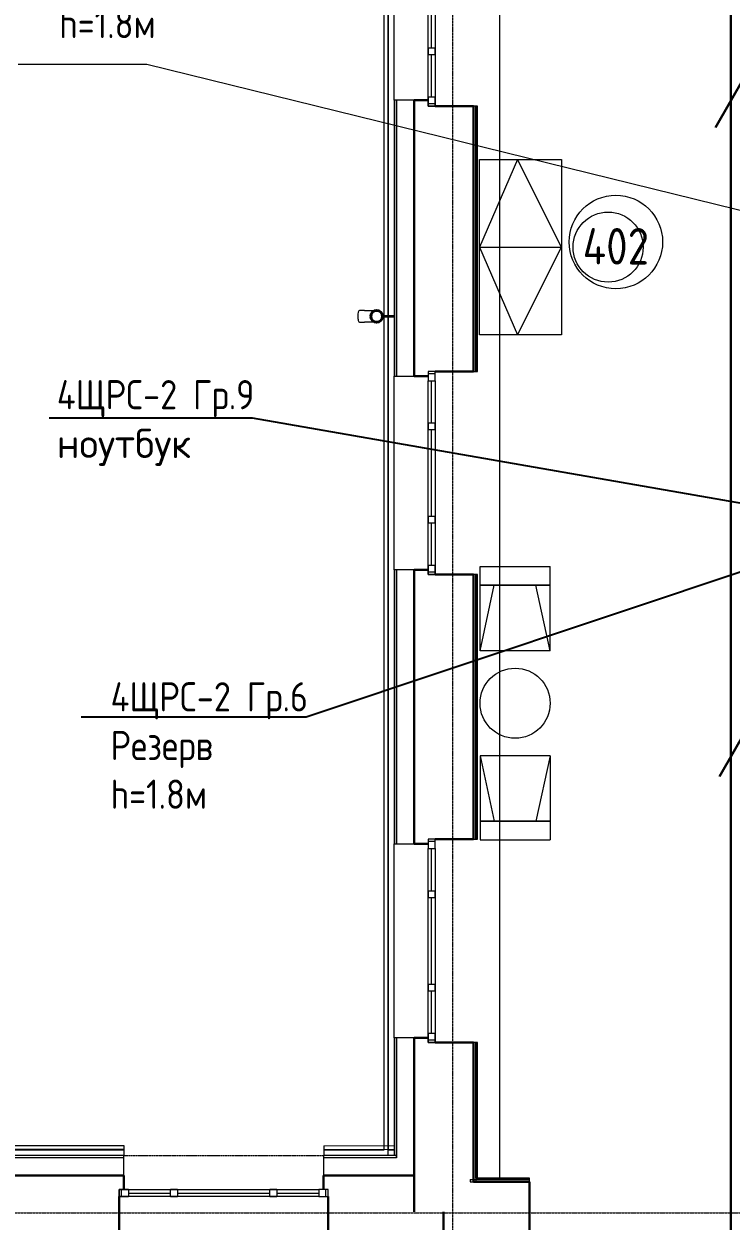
# Model space of a CAD drawing. Header units: millimetres. Extents: x -32 to 417638015, y -35 to 175284279.
# Drawn here: x 1337784 to 1343838, y 72029 to 82275 of the extents above; entities that cross this region are included whole.
import ezdxf
from ezdxf import colors
from ezdxf.entities.mleader import LeaderData, LeaderLine
from ezdxf.math import Vec2, Vec3

# ---------------------------------------------------------------- set-up
doc = ezdxf.new("R2010")
doc.units = ezdxf.units.MM
doc.linetypes.add('ADSK_Линия сетки', pattern=[25, 20, -2.5, 0, -2.5])
doc.linetypes.add('ADSK_Штрихпунктирная 2 точки_ш15 п1_5 п1_5 п1_5', pattern=[19.5, 15, -1.5, 0, -1.5, 0, -1.5])
for name, color, linetype, lineweight in [('_ Окна', 7, 'Continuous', 9), ('Аннотация', 7, 'Continuous', 18), ('Двери', 7, 'Continuous', 9), ('Обобщенные модели', 7, 'Continuous', 18), ('Окна', 7, 'Continuous', 9), ('Оси', 253, 'Continuous', 9), ('Перекрытие', 7, 'Continuous', 18), ('Стены наружные', 7, 'Continuous', 18), ('Стены несущие', 7, 'Continuous', 30), ('Стены отделка', 7, 'Continuous', 30), ('Стены штриховка', 7, 'Continuous', 9), ('ТХ', 5, 'Continuous', 0), ('ТХ_Задание ЭОМ_СС', 6, 'Continuous', 0), ('ШТРИХОВКА', 252, 'Continuous', 15), ('ЭМ_Лоток 1_2', 162, 'Continuous', 30)]:
    doc.layers.add(name, color=color, linetype=linetype, lineweight=lineweight)
doc.layers.add('_ЭМ_Надписи', color=7, linetype='Continuous')
doc.layers.add('Линии', color=7, linetype='Continuous', lineweight=9, true_color=0x00a600)
doc.styles.add('GOST Common', font='GOST_Common.ttf', dxfattribs={"width": 0.9, "height": 350})
doc.styles.add('ЭОМ', font='isocpeur.ttf', dxfattribs={"width": 0.85, "height": 250})
doc.linetypes.add('Cable in the tray', pattern='A,5,[130,ltypeshp.shx,S=1,R=0,X=0,Y=0],1.5,[130,ltypeshp.shx,S=1.5,R=90,X=0,Y=-1],1,[130,ltypeshp.shx,S=1,R=0,X=0.5,Y=0],5', length=12.5)

# ---------------------------------------------------------------- blocks, each defined once
blk = doc.blocks.new('_ЭМ_ТХ2_4 Этаж')
at = {"color": 8}
for p, q in [((52497, 25148), (52497, 25868)), ((52497, 25148), (52497, 25868)), ((52497, 25868), (53097, 25868)), ((53097, 25148), (53097, 25868)), ((52497, 25708), (53097, 25708)), ((53097, 25708), (52497, 25708)), ((52497, 25148), (52618, 25708)), ((52497, 25148), (52618, 25708)), ((53097, 25148), (52975, 25708)), ((53097, 25148), (52975, 25708)), ((53097, 25148), (52497, 25148)), ((53097, 25148), (52497, 25148)), ((52497, 24248), (52497, 23528)), ((52497, 24248), (52497, 23528)), ((53097, 24248), (52497, 24248)), ((53097, 24248), (52497, 24248)), ((52497, 24248), (52618, 23689)), ((52497, 24248), (52618, 23689)), ((53097, 24248), (52975, 23689)), ((53097, 24248), (52975, 23689)), ((53097, 24248), (53097, 23528)), ((52497, 23689), (53097, 23689)), ((53097, 23689), (52497, 23689)), ((52497, 23528), (53097, 23528))]:
    blk.add_line(p, q, dxfattribs=at)
at = {"layer": 'ТХ', "color": 8, "lineweight": 0}
for p, q in [((52493, 27852), (52493, 29352)), ((52493, 29352), (53193, 29352)), ((52818, 29352), (52493, 28602)), ((53193, 28602), (52818, 29352)), ((53193, 29352), (53193, 27852)), ((52493, 27852), (52493, 28602)), ((52493, 28602), (53193, 28602)), ((52493, 28602), (52818, 27852)), ((52818, 27852), (53193, 28602)), ((53193, 27852), (52493, 27852))]:
    blk.add_line(p, q, dxfattribs=at)
for centre in [(53593, 28602), (52797, 24698)]:
    blk.add_circle(centre, 300, dxfattribs=at)
blk = doc.blocks.new('План 4 этажа')
at = {"layer": '_ Окна', "color": 8}
for p, q in [((46173.793, 30547.855), (46173.793, 31337.855)), ((46173.793, 30127.855), (46173.793, 30487.855)), ((46203.793, 30067.855), (46143.793, 30067.855)), ((46203.793, 27757.851), (46143.793, 27757.851)), ((46173.793, 27337.851), (46173.793, 27697.851)), ((46173.793, 26537.851), (46173.793, 27277.851)), ((46173.793, 26117.851), (46173.793, 26477.851)), ((46203.793, 26057.851), (46143.793, 26057.851)), ((46203.793, 23752.85), (46143.793, 23752.85)), ((46173.793, 23332.85), (46173.793, 23692.85)), ((46173.793, 22532.85), (46173.793, 23272.85)), ((46173.793, 22112.85), (46173.793, 22472.85)), ((46203.793, 22052.85), (46143.793, 22052.85)), ((43519.997, 20715.22), (43519.997, 20775.22)), ((43579.997, 20745.22), (43939.997, 20745.22)), ((43999.997, 20745.22), (44789.997, 20745.22)), ((44849.997, 20745.22), (45209.997, 20745.22)), ((45269.997, 20715.22), (45269.997, 20775.22))]:
    blk.add_line(p, q, dxfattribs=at)
at = {"layer": '_ Окна', "color": 8, "lineweight": 18}
for p, q in [((46143.793, 30547.855), (46203.793, 30547.855)), ((46143.793, 30487.855), (46143.793, 30547.855)), ((46203.793, 30547.855), (46203.793, 30487.855)), ((46203.793, 30487.855), (46143.793, 30487.855)), ((46143.793, 30127.855), (46203.793, 30127.855)), ((46143.793, 30047.855), (46143.793, 30127.855)), ((46203.793, 30127.855), (46203.793, 30047.855)), ((46203.793, 30047.855), (46143.793, 30047.855)), ((46203.793, 27777.851), (46143.793, 27777.851)), ((46143.793, 27777.851), (46143.793, 27697.851)), ((46203.793, 27697.851), (46203.793, 27777.851)), ((46143.793, 27697.851), (46203.793, 27697.851)), ((46143.793, 27337.851), (46203.793, 27337.851)), ((46143.793, 27277.851), (46143.793, 27337.851)), ((46203.793, 27277.851), (46143.793, 27277.851)), ((46203.793, 27337.851), (46203.793, 27277.851)), ((46143.793, 26537.851), (46203.793, 26537.851)), ((46143.793, 26477.851), (46143.793, 26537.851)), ((46203.793, 26537.851), (46203.793, 26477.851)), ((46203.793, 26477.851), (46143.793, 26477.851)), ((46143.793, 26117.851), (46203.793, 26117.851)), ((46143.793, 26037.851), (46143.793, 26117.851)), ((46203.793, 26037.851), (46143.793, 26037.851)), ((46203.793, 26117.851), (46203.793, 26037.851)), ((46203.793, 23772.85), (46143.793, 23772.85)), ((46143.793, 23772.85), (46143.793, 23692.85)), ((46203.793, 23692.85), (46203.793, 23772.85)), ((46143.793, 23692.85), (46203.793, 23692.85)), ((46143.793, 23332.85), (46203.793, 23332.85)), ((46143.793, 23272.85), (46143.793, 23332.85)), ((46203.793, 23272.85), (46143.793, 23272.85)), ((46203.793, 23332.85), (46203.793, 23272.85)), ((46143.793, 22532.85), (46203.793, 22532.85)), ((46143.793, 22472.85), (46143.793, 22532.85)), ((46203.793, 22472.85), (46143.793, 22472.85)), ((46203.793, 22532.85), (46203.793, 22472.85)), ((46143.793, 22112.85), (46203.793, 22112.85)), ((46143.793, 22032.85), (46143.793, 22112.85)), ((46203.793, 22032.85), (46143.793, 22032.85)), ((46203.793, 22112.85), (46203.793, 22032.85)), ((43499.997, 20715.22), (43499.997, 20775.22)), ((43499.997, 20775.22), (43579.997, 20775.22)), ((43579.997, 20715.22), (43499.997, 20715.22)), ((43579.997, 20775.22), (43579.997, 20715.22)), ((43939.997, 20715.22), (43939.997, 20775.22)), ((43939.997, 20775.22), (43999.997, 20775.22)), ((43999.997, 20715.22), (43939.997, 20715.22)), ((43999.997, 20775.22), (43999.997, 20715.22)), ((44789.997, 20715.22), (44789.997, 20775.22)), ((44789.997, 20775.22), (44849.997, 20775.22)), ((44849.997, 20715.22), (44789.997, 20715.22)), ((44849.997, 20775.22), (44849.997, 20715.22)), ((45209.997, 20775.22), (45209.997, 20715.22)), ((45289.997, 20775.22), (45209.997, 20775.22)), ((45209.997, 20715.22), (45289.997, 20715.22)), ((45289.997, 20715.22), (45289.997, 20775.22))]:
    blk.add_line(p, q, dxfattribs=at)
at = {"layer": 'Аннотация', "color": 8, "lineweight": 20}
for p, q in [((43735.589, 30404.613), (42633.773, 30404.613)), ((50521.019, 28732.848), (43735.589, 30404.613))]:
    blk.add_line(p, q, dxfattribs=at)
at = {"layer": 'Двери', "color": 8, "lineweight": 30}
for p, q in [((49058.431, 30660.102), (48605.674, 29864.969)), ((49091.632, 25104.201), (48638.876, 24309.068))]:
    blk.add_line(p, q, dxfattribs=at)
at = {"layer": 'Линии', "color": 8, "linetype": 'ADSK_Штрихпунктирная 2 точки_ш15 п1_5 п1_5 п1_5'}
blk.add_line((43539.997, 21065.22), (45250.997, 21065.22), dxfattribs=at)
at = {"layer": 'Линии', "color": 8}
blk.add_circle((47751.467, 28885.048), 400, dxfattribs=at)
at = {"layer": 'Обобщенные модели', "color": 8}
for p, q in [((45600.146, 28298.564), (45557.642, 28298.564)), ((45557.642, 28198.564), (45600.146, 28198.564)), ((45853.793, 28253.564), (45754.652, 28253.564)), ((45754.652, 28243.564), (45853.793, 28243.564))]:
    blk.add_line(p, q, dxfattribs=at)
at = {"layer": 'Обобщенные модели', "color": 8, "flags": 128}
for points in [[(45600.146, 28298.564), (45605.814, 28298.564), (45611.398, 28298.564), (45616.891, 28298.564), (45622.282, 28298.564), (45627.564, 28298.564), (45632.728, 28298.564), (45637.765, 28298.564), (45642.668, 28298.564), (45647.429, 28298.564), (45652.041, 28298.564), (45656.495, 28298.564), (45660.785, 28298.564), (45664.903, 28298.564), (45668.844, 28298.564), (45672.601, 28298.564), (45676.168, 28298.564), (45679.539, 28298.564), (45682.708, 28298.564), (45685.672, 28298.564), (45688.424, 28298.564), (45690.777, 28298.564)], [(45690.777, 28198.564), (45689.506, 28198.564), (45686.843, 28198.564), (45683.966, 28198.564), (45680.882, 28198.564), (45677.594, 28198.564), (45674.108, 28198.564), (45670.429, 28198.564), (45666.564, 28198.564), (45662.519, 28198.564), (45658.299, 28198.564), (45653.913, 28198.564), (45649.366, 28198.564), (45644.666, 28198.564), (45639.821, 28198.564), (45634.839, 28198.564), (45629.726, 28198.564), (45624.493, 28198.564), (45619.146, 28198.564), (45613.694, 28198.564), (45608.147, 28198.564), (45602.513, 28198.564), (45600.146, 28198.564)]]:
    blk.add_lwpolyline(points, dxfattribs=at)
at = {"layer": 'Обобщенные модели', "color": 8}
for start, end in [(0, 180), (180, 0)]:
    blk.add_arc((45703.793, 28248.564), 52, start, end, dxfattribs=at)
at = {"layer": 'Обобщенные модели', "color": 8, "lineweight": 40}
for start, end in [(0, 180), (180, 0)]:
    blk.add_arc((45703.793, 28248.564), 50, start, end, dxfattribs=at)
at = {"layer": 'Обобщенные модели', "color": 8}
for start_param, end_param in [(3.141592654, 4.71238898), (4.71238898, 6.283185307)]:
    blk.add_ellipse((45557.642, 28248.564), major_axis=(0, -50), ratio=0.309016994, start_param=start_param, end_param=end_param, dxfattribs=at)
at = {"layer": 'Окна', "color": 8}
for p, q in [((46143.793, 30547.855), (46143.793, 31337.855)), ((46203.793, 31337.855), (46203.793, 30547.855)), ((46143.793, 30547.855), (46143.793, 30487.855)), ((46203.793, 30487.855), (46203.793, 30547.855)), ((46143.793, 30127.855), (46143.793, 30487.855)), ((46203.793, 30487.855), (46203.793, 30127.855)), ((46143.793, 30127.855), (46143.793, 30047.855)), ((46203.793, 30047.855), (46203.793, 30127.855)), ((46143.793, 30047.855), (46203.793, 30047.855)), ((46143.793, 27777.851), (46143.793, 27697.851)), ((46203.793, 27777.851), (46143.793, 27777.851)), ((46203.793, 27697.851), (46203.793, 27777.851)), ((46143.793, 27337.851), (46143.793, 27697.851)), ((46203.793, 27697.851), (46203.793, 27337.851)), ((46143.793, 27337.851), (46143.793, 27277.851)), ((46143.793, 26537.851), (46143.793, 27277.851)), ((46203.793, 27277.851), (46203.793, 27337.851)), ((46203.793, 27277.851), (46203.793, 26537.851)), ((46143.793, 26537.851), (46143.793, 26477.851)), ((46203.793, 26477.851), (46203.793, 26537.851)), ((46143.793, 26117.851), (46143.793, 26477.851)), ((46203.793, 26477.851), (46203.793, 26117.851)), ((46143.793, 26117.851), (46143.793, 26037.851)), ((46143.793, 26037.851), (46203.793, 26037.851)), ((46203.793, 26037.851), (46203.793, 26117.851)), ((46143.793, 23772.85), (46143.793, 23692.85)), ((46203.793, 23772.85), (46143.793, 23772.85)), ((46203.793, 23692.85), (46203.793, 23772.85)), ((46143.793, 23332.85), (46143.793, 23692.85)), ((46203.793, 23692.85), (46203.793, 23332.85)), ((46143.793, 23332.85), (46143.793, 23272.85)), ((46143.793, 22532.85), (46143.793, 23272.85)), ((46203.793, 23272.85), (46203.793, 23332.85)), ((46203.793, 23272.85), (46203.793, 22532.85)), ((46143.793, 22532.85), (46143.793, 22472.85)), ((46143.793, 22112.85), (46143.793, 22472.85)), ((46203.793, 22472.85), (46203.793, 22532.85)), ((46203.793, 22472.85), (46203.793, 22112.85)), ((46143.793, 22112.85), (46143.793, 22032.85)), ((46143.793, 22032.85), (46203.793, 22032.85)), ((46203.793, 22032.85), (46203.793, 22112.85)), ((43499.997, 20775.22), (43499.997, 20715.22)), ((43579.997, 20775.22), (43499.997, 20775.22)), ((43499.997, 20715.22), (43579.997, 20715.22)), ((43579.997, 20775.22), (43939.997, 20775.22)), ((43939.997, 20715.22), (43579.997, 20715.22)), ((43999.997, 20775.22), (43939.997, 20775.22)), ((43939.997, 20715.22), (43999.997, 20715.22)), ((43999.997, 20775.22), (44789.997, 20775.22)), ((44789.997, 20715.22), (43999.997, 20715.22)), ((44849.997, 20775.22), (44789.997, 20775.22)), ((44789.997, 20715.22), (44849.997, 20715.22)), ((44849.997, 20775.22), (45209.997, 20775.22)), ((45209.997, 20715.22), (44849.997, 20715.22)), ((45289.997, 20775.22), (45209.997, 20775.22)), ((45209.997, 20715.22), (45289.997, 20715.22)), ((45289.997, 20715.22), (45289.997, 20775.22))]:
    blk.add_line(p, q, dxfattribs=at)
at = {"layer": 'Оси', "color": 8, "linetype": 'ADSK_Линия сетки'}
for p, q in [((46356.505, -3353.101), (46356.505, 43019.489)), ((-10052.178, 20574.489), (56511.792, 20574.489))]:
    blk.add_line(p, q, dxfattribs=at)
at = {"layer": 'Перекрытие', "color": 8}
blk.add_line((46759.715, 20871.474), (46759.715, 36811.327), dxfattribs=at)
at = {"layer": 'Стены наружные', "color": 8}
for p, q in [((45768.791, 28253.34), (45768.791, 39088.902)), ((45803.791, 39088.902), (45803.791, 28253.215)), ((45803.793, 28253.215), (45803.793, 39088.902)), ((45853.793, 30097.855), (45853.793, 31787.855)), ((45768.791, 21115.795), (45768.791, 28243.788)), ((45803.791, 28243.913), (45803.791, 21115.834)), ((45803.793, 21065.22), (45803.793, 28243.913)), ((45853.793, 26077.851), (45853.793, 27737.851)), ((45853.793, 22072.85), (45853.793, 23732.85)), ((39208.447, 21115.731), (43540.025, 21115.731)), ((43539.966, 21116.351), (39208.449, 21116.351)), ((39208.574, 21151.351), (43539.966, 21151.351)), ((43539.966, 21151.351), (43539.966, 21116.351)), ((43540.025, 21115.731), (43540.025, 21065.731)), ((45250.923, 21150.22), (45853.793, 21151.485)), ((45250.923, 21150.22), (45250.997, 21115.22)), ((45853.793, 21116.485), (45250.997, 21115.22)), ((45250.997, 21115.22), (45768.791, 21115.795)), ((45250.997, 21115.22), (45251.052, 21065.22)), ((45803.791, 21115.834), (45853.793, 21115.889)), ((43540.025, 21065.731), (39208.623, 21065.731)), ((45853.793, 21065.889), (45251.052, 21065.22))]:
    blk.add_line(p, q, dxfattribs=at)
at = {"layer": 'Стены несущие', "color": 8}
for p, q in [((46143.793, 30097.855), (46023.793, 30097.855)), ((46023.793, 30097.855), (46023.793, 27737.851)), ((46533.793, 30047.855), (46203.793, 30047.855)), ((46533.793, 27777.851), (46533.793, 30047.855)), ((46203.793, 27777.851), (46533.793, 27777.851)), ((46023.793, 27737.851), (46143.793, 27737.851)), ((46143.793, 26077.851), (46023.793, 26077.851)), ((46023.793, 26077.851), (46023.793, 23732.85)), ((46533.793, 26037.851), (46203.793, 26037.851)), ((46533.793, 23772.85), (46533.793, 26037.851)), ((46203.793, 23772.85), (46533.793, 23772.85)), ((46023.793, 23732.85), (46143.793, 23732.85)), ((46143.793, 22072.85), (46023.793, 22072.85)), ((46023.793, 20584.474), (46023.793, 22072.85)), ((46533.793, 22032.85), (46203.793, 22032.85)), ((46533.793, 20839.474), (46533.793, 22032.85)), ((41550.939, 20895.22), (43539.997, 20895.22)), ((43539.997, 20775.22), (43539.997, 20895.22)), ((45249.997, 20895.22), (46023.793, 20895.22)), ((45249.997, 20895.22), (45249.997, 20775.22)), ((47012.129, 20839.474), (46533.793, 20839.474)), ((47012.129, 20329.474), (47012.129, 20839.474)), ((43499.997, 20305.22), (43499.997, 20715.22)), ((45289.997, 20715.22), (45289.997, 20305.22)), ((46275.128, 20584.474), (46275.128, 12825.838))]:
    blk.add_line(p, q, dxfattribs=at)
at = {"layer": 'Стены отделка', "color": 8, "lineweight": 9}
for p, q in [((45873.793, 30097.855), (45853.793, 30097.855)), ((45853.793, 30097.855), (45853.793, 27737.851)), ((46023.793, 30097.855), (45873.793, 30097.855)), ((46565.793, 30047.855), (46533.793, 30047.855)), ((46565.793, 27777.851), (46565.793, 30047.855)), ((46533.793, 27777.851), (46565.793, 27777.851)), ((45853.793, 27737.851), (45873.793, 27737.851)), ((45873.793, 27737.851), (46023.793, 27737.851)), ((45873.793, 26077.851), (45853.793, 26077.851)), ((45853.793, 26077.851), (45853.793, 23732.85)), ((46023.793, 26077.851), (45873.793, 26077.851)), ((46565.793, 26037.851), (46533.793, 26037.851)), ((46565.793, 23772.85), (46565.793, 26037.851)), ((46533.793, 23772.85), (46565.793, 23772.85)), ((45853.793, 23732.85), (45873.793, 23732.85)), ((45873.793, 23732.85), (46023.793, 23732.85)), ((45873.793, 22072.85), (45853.793, 22072.85)), ((45853.793, 22072.85), (45853.793, 21065.22)), ((46023.793, 22072.85), (45873.793, 22072.85)), ((46565.793, 22032.85), (46533.793, 22032.85)), ((46565.793, 20871.474), (46565.793, 22032.85)), ((43539.997, 21065.22), (41550.939, 21065.22)), ((43539.997, 20895.22), (43539.997, 21065.22)), ((45873.793, 21065.22), (45249.997, 21065.22)), ((45249.997, 21065.22), (45249.997, 20895.22)), ((45249.997, 21045.22), (45250.997, 21045.22)), ((45873.793, 21045.22), (45873.793, 21065.22)), ((45873.793, 21065.22), (45873.793, 21045.22)), ((45249.997, 20895.22), (45249.997, 20895.22)), ((46503.793, 20859.474), (46503.793, 20839.474)), ((46503.793, 20859.474), (47012.129, 20859.474)), ((46503.793, 20839.474), (46533.793, 20839.474)), ((46553.793, 20871.474), (46553.793, 20839.474)), ((47012.129, 20871.474), (46565.793, 20871.474)), ((47012.129, 20839.474), (47012.129, 20871.474))]:
    blk.add_line(p, q, dxfattribs=at)
at = {"layer": 'Стены штриховка', "color": 8}
for p, q in [((45873.793, 27737.851), (45873.793, 30097.855)), ((45873.793, 30097.855), (45873.793, 27737.851)), ((46553.793, 27777.851), (46553.793, 30047.855)), ((46563.793, 27777.851), (46563.793, 30047.855)), ((45873.793, 23732.85), (45873.793, 26077.851)), ((45873.793, 26077.851), (45873.793, 23732.85)), ((46553.793, 23772.85), (46553.793, 26037.851)), ((46563.793, 23772.85), (46563.793, 26037.851)), ((45873.793, 21065.22), (45873.793, 22072.85)), ((45873.793, 22072.85), (45873.793, 21065.22)), ((46553.793, 20871.474), (46553.793, 22032.85)), ((46563.793, 20871.474), (46563.793, 22032.85)), ((43539.997, 21045.22), (41551.509, 21045.22)), ((45873.793, 21045.22), (45250.997, 21045.22)), ((46553.793, 20871.474), (46563.793, 20871.474)), ((47012.129, 20869.474), (46553.793, 20869.474))]:
    blk.add_line(p, q, dxfattribs=at)
at = {"layer": 'Аннотация', "color": 8, "lineweight": 9, "insert": (47751.467, 28848.099), "char_height": 312.5, "width": 520.21112, "attachment_point": 5, "line_spacing_factor": 1.022766, "style": 'GOST Common'}
blk.add_mtext('402', dxfattribs=at)

msp = doc.modelspace()

# ---------------------------------------------------------------- linework, layer by layer
at = {"layer": 'ЭМ_Лоток 1_2', "linetype": 'Cable in the tray', "ltscale": 50}
msp.add_lwpolyline([(1343836, 63478), (1343836, 88049)], dxfattribs=at)

# ---------------------------------------------------------------- block references
at = {"layer": 'ТХ_Задание ЭОМ_СС', "lineweight": 50}
msp.add_blockref('_ЭМ_ТХ2_4 Этаж', (1289192, 51763), dxfattribs=at)
at = {"layer": 'ШТРИХОВКА'}
msp.add_blockref('План 4 этажа', (1295100, 51524), dxfattribs=at)

# ---------------------------------------------------------------- leaders
at = {"layer": '_ЭМ_Надписи', "color": 7, "ltscale": 5}
ml = msp.add_multileader_mtext('Standard', dxfattribs=at)
ml.set_content('{\\fGOST Common|b0|i0|c204|p34;\\W0.9;\\C256;4ЩРС-2\\fISOCPEUR|b0|i0|c204|p34;\\W0.85; Гр.2 Резерв\\P\\fGOST Common|b0|i0|c0|p34;\\W0.9;h=\\fGOST Common|b0|i0|c204|p34;1\\fGOST Common|b0|i0|c0|p34;.\\fGOST Common|b0|i0|c204|p34;8м}', color=1, style='ЭОМ')
ml.set_leader_properties()
ml.build(insert=Vec2(0, 0))
ml.multileader.update_dxf_attribs({"text_left_attachment_type": 6, "text_right_attachment_type": 6, "dogleg_length": 0, "arrow_head_size": 200})
ctx = ml.context
ctx.base_point, ctx.char_height, ctx.arrow_head_size, ctx.landing_gap_size, ctx.plane_origin = Vec3(1338086, 82937), 250, 200, 0, Vec3(1332202, 101972)
ctx.left_attachment, ctx.right_attachment = 6, 6
notes = []
notes.append((ctx, [(1, (1, 1, 0), (1339760, 82937), (-1, 0), 0, [(0, [(1344762, 82623)], 0, [])])]))
ctx.mtext.insert, ctx.mtext.width, ctx.mtext.defined_height, ctx.mtext.flow_direction = Vec3(1338086, 83237), 1906.02, 546, 5
ml = msp.add_multileader_mtext('Standard', dxfattribs=at)
ml.set_content('{\\fGOST Common|b0|i0|c204|p34;\\W0.9;\\C256;4ЩРС-2\\fISOCPEUR|b0|i0|c204|p34;\\W0.85; Гр.6 Резерв\\P\\fGOST Common|b0|i0|c0|p34;\\W0.9;h=\\fGOST Common|b0|i0|c204|p34;1\\fGOST Common|b0|i0|c0|p34;.\\fGOST Common|b0|i0|c204|p34;8м}', color=1, style='ЭОМ')
ml.set_leader_properties()
ml.build(insert=Vec2(0, 0))
ml.multileader.update_dxf_attribs({"text_left_attachment_type": 6, "text_right_attachment_type": 6, "dogleg_length": 0, "arrow_head_size": 200})
ctx = ml.context
ctx.base_point, ctx.char_height, ctx.arrow_head_size, ctx.landing_gap_size, ctx.plane_origin = Vec3(1338526, 76341), 250, 200, 0, Vec3(1332025, 97288)
ctx.left_attachment, ctx.right_attachment = 6, 6
notes.append((ctx, [(1, (1, 1, 0), (1340200, 76341), (-1, 0), 0, [(2, [(1344711, 77114), (1350334, 79726), (1350334, 79726)], 0, [])])]))
ctx.mtext.insert, ctx.mtext.width, ctx.mtext.defined_height, ctx.mtext.flow_direction = Vec3(1338526, 76641), 1906.02, 546, 5
ml = msp.add_multileader_mtext('Standard', dxfattribs=at)
ml.set_content('{\\fGOST Common|b0|i0|c0|p34;\\W0.9;\\C256;4\\fGOST Common|b0|i0|c204|p34;ЩРС\\fGOST Common|b0|i0|c0|p34;-2\\fISOCPEUR|b0|i0|c204|p34;\\W0.85; Гр.9\\P\\W1;\\C0;ноутбук}', color=1, style='ЭОМ')
ml.set_leader_properties()
ml.build(insert=Vec2(0, 0))
ml.multileader.update_dxf_attribs({"text_left_attachment_type": 6, "text_right_attachment_type": 6, "dogleg_length": 0, "arrow_head_size": 200})
ctx = ml.context
ctx.base_point, ctx.char_height, ctx.arrow_head_size, ctx.landing_gap_size, ctx.plane_origin = Vec3(1338066, 78902, -64), 250, 200, 0, Vec3(1323131, 88161, -64)
ctx.left_attachment, ctx.right_attachment = 6, 6
notes.append((ctx, [(1, (1, 1, 0), (1339740, 78902, -64), (-1, 0), 0, [(1, [(1345035, 79120, -64), (1345032, 77977, -64)], 0, [])])]))
ctx.mtext.insert, ctx.mtext.width, ctx.mtext.defined_height, ctx.mtext.flow_direction = Vec3(1338066, 79227, -64), 3095.85, 546, 5
for ctx, leaders in notes:
    for number, flags, end, landing, length, lines in leaders:
        leader = LeaderData()
        leader.index, (leader.has_last_leader_line, leader.has_dogleg_vector, leader.attachment_direction) = number, flags
        leader.last_leader_point, leader.dogleg_vector, leader.dogleg_length = Vec3(end), Vec3(landing), length
        for number, points, colour, breaks in lines:
            line = LeaderLine()
            line.index, line.vertices, line.color, line.breaks = number, Vec3.list(points), colors.encode_raw_color(colour), breaks
            leader.lines.append(line)
        ctx.leaders.append(leader)

doc.saveas('drawing.dxf')
